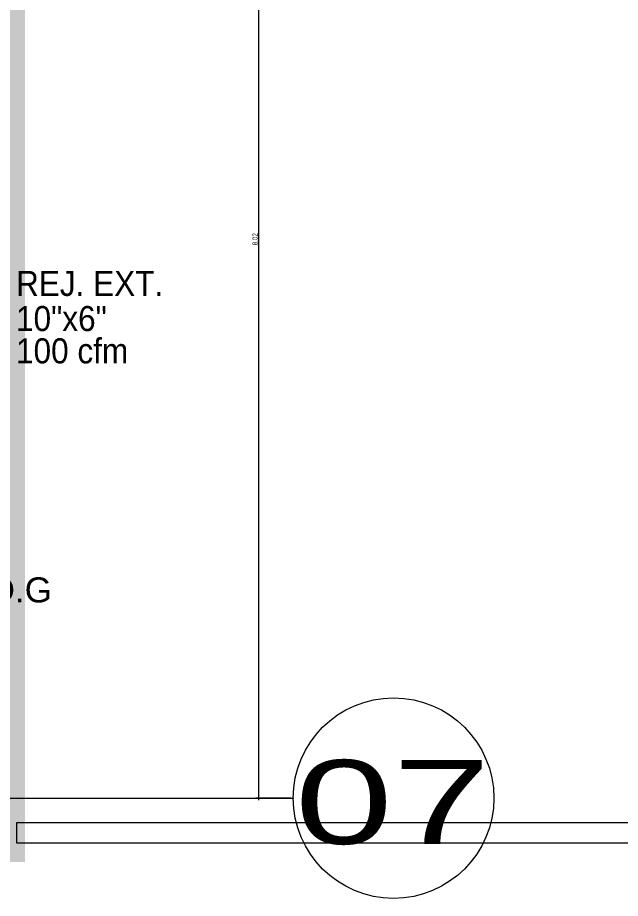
# Model space of a CAD drawing. Header units: metres. Extents: x 32 to 132, y -29 to 44.
# Drawn here: x 75.56 to 79.88, y -20.67 to -14.35 of the extents above; entities that cross this region are included whole.
import ezdxf

# ---------------------------------------------------------------- set-up
doc = ezdxf.new("R2010")
doc.units = ezdxf.units.M
doc.header["$LTSCALE"] = 100
for name, color, linetype, lineweight in [('A-WALL', 8, 'Continuous', 9), ('Arqui', 8, 'Continuous', 0), ('M-HVAC-CDFF-IDEN', 7, 'Continuous', 9), ('M-HVAC-DUCT-IDEN', 7, 'Continuous', 9)]:
    doc.layers.add(name, color=color, linetype=linetype, lineweight=lineweight)
doc.styles.add('ROMANS', font='arial.ttf', dxfattribs={"width": 0.7})
doc.styles.add('SansSerif_2', font='SANSS__.TTF', dxfattribs={"width": 0.9, "height": 0.18})
doc.styles.add('SansSerif_3', font='SANSS__.TTF', dxfattribs={"height": 0.18})
doc.styles.add('style2', font='arial.ttf', dxfattribs={"width": 1.5})
doc.dimstyles.new('1-10', dxfattribs={"dimscale": 10, "dimtxt": 0.0037, "dimasz": 0.001, "dimexe": 0.0018, "dimexo": 0.0018, "dimgap": 0.0005, "dimtad": 1, "dimzin": 4, "dimdsep": 46, "dimtxsty": 'ROMANS', "dimblk": 'ARCHTICK', "dimcen": 0.003, "dimdle": 0.0015, "dimclrd": 1, "dimclre": 1, "dimclrt": 4, "dimadec": 0, "dimazin": 0, "dimtfac": 1, "dimtix": 1, "dimtmove": 2, "dimatfit": 3, "dimldrblk": 'flecha', "dimfxl": 1, "dimtolj": 1, "dimtzin": 4, "dimarcsym": 0})

# ---------------------------------------------------------------- blocks, each defined once
blk = doc.blocks.new('_ArchTick')
at = {"layer": 'Arqui', "const_width": 0.15}
blk.add_lwpolyline([(-0.5, -0.5), (0.5, 0.5)], dxfattribs=at)
blk = doc.blocks.new('*D22')
at = {"layer": 'Arqui', "lineweight": -2, "transparency": 16777216}
for p, q in [((1145.3152, -6003.6738), (1145.0653, -6003.6738)), ((1145.0833, -6003.6588), (1145.0833, -6011.7138)), ((1145.3152, -6011.6988), (1145.0653, -6011.6988))]:
    blk.add_line(p, q, dxfattribs=at)
at = {"layer": 'Arqui', "transparency": 16777216}
for p in [(1145.3332, -6003.6738), (1145.0833, -6011.6988), (1145.3332, -6011.6988)]:
    blk.add_point(p, dxfattribs=at)
at = {"layer": 'Arqui', "lineweight": -2, "transparency": 16777216, "xscale": 0.01, "yscale": 0.01, "zscale": 0.01}
for p, rotation in [((1145.0833, -6003.6738), 90), ((1145.0833, -6011.6988), 270)]:
    blk.add_blockref('_ArchTick', p, dxfattribs=dict(at, rotation=rotation))
at = {"layer": 'Arqui', "transparency": 16777216, "insert": (1145.0594, -6007.6863), "char_height": 0.037, "attachment_point": 5, "rotation": 90, "style": 'ROMANS'}
blk.add_mtext('\\A1;8.02', dxfattribs=at)
blk = doc.blocks.new('flecha')
at = {"layer": 'Arqui', "lineweight": 0}
h = blk.add_hatch(color=256, dxfattribs=at)
h.dxf.hatch_style = 1
h.paths.add_polyline_path([(0, 0), (2.44, 0.43), (2.44, 0.02), (4, 0.03), (4, -0.03), (2.44, -0.04), (2.44, -0.43)])
at = {"layer": 'Arqui', "lineweight": 0, "flags": 128}
blk.add_lwpolyline([(0, 0), (2.44, 0.43), (2.44, 0.02), (2.44, 0.02), (4, 0.03), (4, -0.03), (2.44, -0.04), (2.44, -0.43), (0, 0)], dxfattribs=at)
blk = doc.blocks.new('Est etapa 3 torre')
at = {"layer": 'Arqui'}
blk.add_line((1113.5308, -6011.6988), (1145.3332, -6011.6988), dxfattribs=at)
blk.add_circle((1146.053, -6011.6988), 0.7198, dxfattribs=at)
at = {"layer": 'Arqui', "style": 'style2', "width": 1.5}
blk.add_text('07', height=0.60307, rotation=0.02931, dxfattribs=at).set_placement((1145.3446, -6012.0285))
at = {"layer": 'Arqui'}
dim = blk.add_linear_dim(base=(1145.083339, -6011.698837), p1=(1145.333175, -6003.673839), p2=(1145.333175, -6011.698837), angle=90, dimstyle='1-10', dxfattribs=at)
dim.commit()
dim.dimension.update_dxf_attribs({"geometry": '*D22', "text_midpoint": (1145.059447, -6007.686338)})
blk = doc.blocks.new('A$C648cc0e8')
at = {"layer": 'Arqui', "ltscale": 5, "const_width": 0.1199}
blk.add_lwpolyline([(12.2275, 63.1016), (43.8199, 63.1016), (43.8199, 8.6266), (12.2275, 8.6266)], close=True, dxfattribs=at)
at = {"layer": 'Arqui'}
blk.add_lwpolyline([(51.2976, 8.7016), (43.8199, 8.7016), (43.8199, 8.8516), (51.2976, 8.8516)], close=True, dxfattribs=at)
blk.add_blockref('Est etapa 3 torre', (-1099.5293, 6020.7245), dxfattribs=at)

msp = doc.modelspace()

# ---------------------------------------------------------------- block references
at = {"layer": 'A-WALL'}
msp.add_blockref('A$C648cc0e8', (31.7306, -28.9743), dxfattribs=at)

# ---------------------------------------------------------------- texts
at = {"layer": 'M-HVAC-CDFF-IDEN', "char_height": 0.18, "attachment_point": 1, "style": 'SansSerif_2'}
for s, insert, width in [('REJ. EXT.', (75.5452, -16.1637), 1.255443), ('10"x6"', (75.5452, -16.4157), 0.77924), ('100 cfm', (75.5452, -16.6476), 0.95962)]:
    msp.add_mtext(s, dxfattribs=dict(at, insert=insert, width=width))
at = {"layer": 'M-HVAC-DUCT-IDEN', "insert": (75.3557, -18.3637), "char_height": 0.18, "width": 0.529114, "attachment_point": 1, "style": 'SansSerif_3'}
msp.add_mtext('D.G', dxfattribs=at)

doc.saveas('drawing.dxf')
